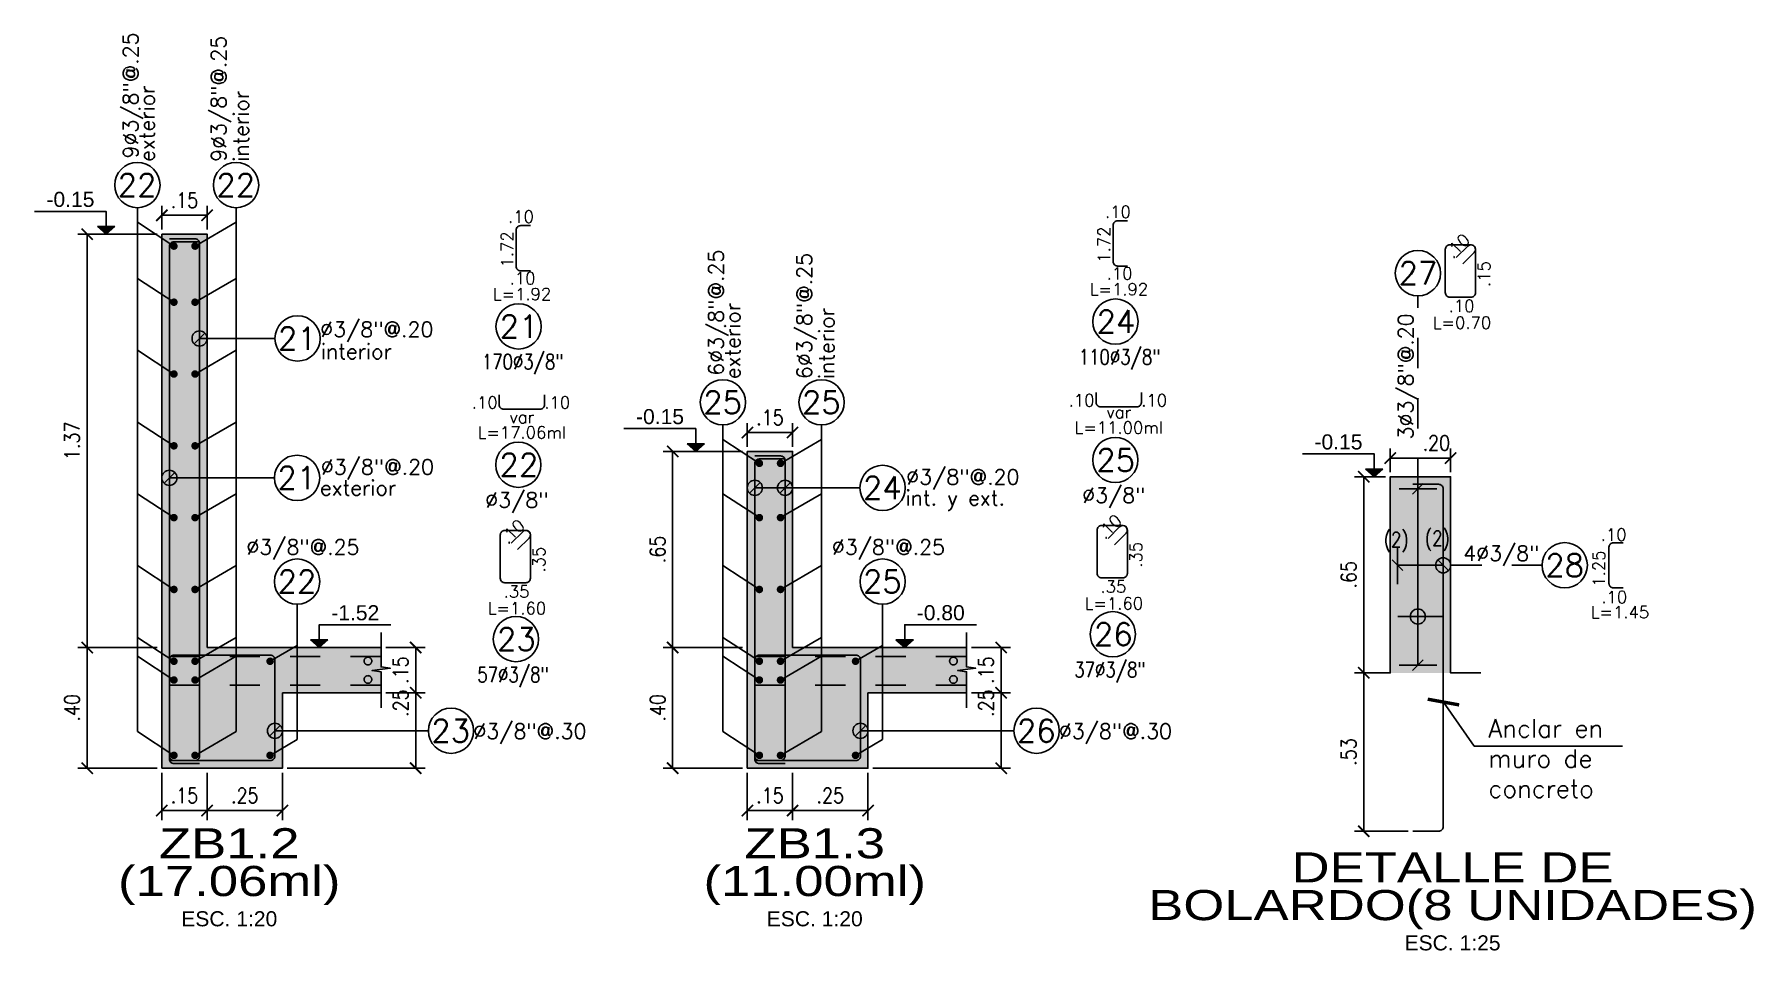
# Model space of a CAD drawing. Header units: millimetres. Extents: x 32 to 57.1, y -1.6 to 19.3.
# Drawn here: x 43.81 to 49.51, y 8.38 to 11.42 of the extents above; entities that cross this region are included whole.
import ezdxf
from ezdxf.enums import TextEntityAlignment as Align

# ---------------------------------------------------------------- set-up
doc = ezdxf.new("R2010")
doc.units = ezdxf.units.MM
doc.header["$LTSCALE"] = 0.05
doc.linetypes.add('DOT2', pattern=[3.175, 0, -3.175])
doc.linetypes.add('HIDDEN2', pattern=[4.7625, 3.175, -1.5875])
for name, color, linetype in [('ACHURADO', 1, 'Continuous'), ('ACOTADO', 2, 'Continuous'), ('CANT_INVIS', 2, 'HIDDEN2'), ('CONT_CORTE', 4, 'Continuous'), ('TEXTO_REFUERZO', 3, 'Continuous'), ('TITULOS', 1, 'Continuous'), ('TXT_IND', 2, 'Continuous')]:
    doc.layers.add(name, color=color, linetype=linetype)
doc.styles.add('ACOTAMIENTOS', font='romans.shx', dxfattribs={"width": 0.85})
doc.styles.add('ARIAL', font='arial.ttf')
doc.styles.get("Standard").update_dxf_attribs({"font": 'romans.shx'})
doc.dimstyles.new('ACOTA_25', dxfattribs={"dimscale": 0.025, "dimtxt": 2, "dimasz": 1.5, "dimexe": 1.25, "dimexo": 0.625, "dimgap": 1, "dimtad": 1, "dimzin": 4, "dimdsep": 46, "dimtxsty": 'ACOTAMIENTOS', "dimblk1": 'ARCHTICK', "dimblk2": 'ARCHTICK', "dimsah": 1, "dimcen": 1.5, "dimclrd": 1, "dimclre": 1, "dimclrt": 256, "dimadec": 0, "dimazin": 0, "dimtfac": 1, "dimtofl": 0, "dimtmove": 2, "dimatfit": 3, "dimldrblk": 'ARCHTICK', "dimfxl": 0, "dimtolj": 1, "dimtzin": 0, "dimarcsym": 0})

# ---------------------------------------------------------------- blocks, each defined once
blk = doc.blocks.new('_ARCHTICK')
at = {"color": 0, "linetype": 'ByBlock', "const_width": 0.15}
blk.add_lwpolyline([(-0.5, -0.5), (0.5, 0.5)], dxfattribs=at)
blk = doc.blocks.new('*D312')
at = {"layer": 'ACOTADO', "color": 1, "lineweight": -2}
for p, q in [((44.9725, 9.385), (45.1027, 9.385)), ((45.0714, 9.385), (45.0714, 9.235)), ((44.9725, 9.235), (45.1027, 9.235))]:
    blk.add_line(p, q, dxfattribs=at)
at = {"layer": 'DEFPOINTS', "color": 0}
for p in [(44.9569, 9.385), (44.9569, 9.235), (45.0714, 9.235)]:
    blk.add_point(p, dxfattribs=at)
at = {"layer": 'ACOTADO', "color": 1, "lineweight": -2, "xscale": 0.03750000000000001, "yscale": 0.03750000000000001, "zscale": 0.03750000000000001}
for p, rotation in [((45.0714, 9.385), 90), ((45.0714, 9.235), 270)]:
    blk.add_blockref('_ARCHTICK', p, dxfattribs=dict(at, rotation=rotation))
at = {"layer": 'ACOTADO', "insert": (45.0214, 9.31), "char_height": 0.05, "attachment_point": 5, "rotation": 90, "style": 'ACOTAMIENTOS'}
blk.add_mtext('\\A1;.15', dxfattribs=at)
blk = doc.blocks.new('*D313')
at = {"layer": 'ACOTADO', "color": 1, "lineweight": -2}
for p, q in [((44.9725, 9.235), (45.1027, 9.235)), ((45.0714, 9.235), (45.0714, 8.985)), ((44.6454, 8.985), (45.1027, 8.985))]:
    blk.add_line(p, q, dxfattribs=at)
at = {"layer": 'DEFPOINTS', "color": 0}
for p in [(44.9569, 9.235), (44.6298, 8.985), (45.0714, 8.985)]:
    blk.add_point(p, dxfattribs=at)
at = {"layer": 'ACOTADO', "color": 1, "lineweight": -2, "xscale": 0.03750000000000001, "yscale": 0.03750000000000001, "zscale": 0.03750000000000001}
for p, rotation in [((45.0714, 9.235), 90), ((45.0714, 8.985), 270)]:
    blk.add_blockref('_ARCHTICK', p, dxfattribs=dict(at, rotation=rotation))
at = {"layer": 'ACOTADO', "insert": (45.0214, 9.2006), "char_height": 0.05, "attachment_point": 5, "rotation": 90, "style": 'ACOTAMIENTOS'}
blk.add_mtext('\\A1;.25', dxfattribs=at)
blk = doc.blocks.new('*D314')
at = {"layer": 'ACOTADO', "color": 1, "lineweight": -2}
for p, q in [((44.2298, 8.9694), (44.2298, 8.8132)), ((44.3798, 8.9694), (44.3798, 8.8132)), ((44.3798, 8.8445), (44.2298, 8.8445))]:
    blk.add_line(p, q, dxfattribs=at)
at = {"layer": 'DEFPOINTS', "color": 0}
for p in [(44.2298, 8.985), (44.3798, 8.985), (44.2298, 8.8445)]:
    blk.add_point(p, dxfattribs=at)
at = {"layer": 'ACOTADO', "color": 1, "lineweight": -2, "xscale": 0.03750000000000001, "yscale": 0.03750000000000001, "zscale": 0.03750000000000001, "rotation": 180}
blk.add_blockref('_ARCHTICK', (44.2298, 8.8445), dxfattribs=at)
at = {"layer": 'ACOTADO', "color": 1, "lineweight": -2, "xscale": 0.03750000000000001, "yscale": 0.03750000000000001, "zscale": 0.03750000000000001}
blk.add_blockref('_ARCHTICK', (44.3798, 8.8445), dxfattribs=at)
at = {"layer": 'ACOTADO', "insert": (44.3048, 8.8945), "char_height": 0.05, "attachment_point": 5, "style": 'ACOTAMIENTOS'}
blk.add_mtext('\\A1;.15', dxfattribs=at)
blk = doc.blocks.new('Titulos')
at = {"layer": 'TITULOS', "color": 1, "style": 'ARIAL', "width": 1.25}
blk.add_attdef('TITULO_1', text='', height=0.2, dxfattribs=at).set_placement((0, 0.25), align=Align.MIDDLE_CENTER)
at = {"layer": 'TITULOS', "style": 'ARIAL', "width": 1.25}
blk.add_attdef('TITULO_2', text='', height=0.2, dxfattribs=at).set_placement((0, 0), align=Align.MIDDLE_CENTER)
at = {"layer": 'TITULOS', "color": 2, "width": 1.25}
for tag, p in [('ESCALA_1', (0, -0.25)), ('ESCALA_2', (0, -0.408))]:
    blk.add_attdef(tag, text='', height=0.1, dxfattribs=at).set_placement(p, align=Align.MIDDLE_CENTER)
blk = doc.blocks.new('*D315')
at = {"layer": 'ACOTADO', "color": 1, "lineweight": -2}
for p, q in [((44.2142, 10.755), (43.9511, 10.755)), ((43.9823, 10.755), (43.9823, 9.385)), ((44.2142, 9.385), (43.9511, 9.385))]:
    blk.add_line(p, q, dxfattribs=at)
at = {"layer": 'DEFPOINTS', "color": 0}
for p in [(44.2298, 10.755), (43.9823, 9.385), (44.2298, 9.385)]:
    blk.add_point(p, dxfattribs=at)
at = {"layer": 'ACOTADO', "color": 1, "lineweight": -2, "xscale": 0.03750000000000001, "yscale": 0.03750000000000001, "zscale": 0.03750000000000001}
for p, rotation in [((43.9823, 10.755), 90), ((43.9823, 9.385), 270)]:
    blk.add_blockref('_ARCHTICK', p, dxfattribs=dict(at, rotation=rotation))
at = {"layer": 'ACOTADO', "insert": (43.9323, 10.07), "char_height": 0.05, "attachment_point": 5, "rotation": 90, "style": 'ACOTAMIENTOS'}
blk.add_mtext('\\A1;1.37', dxfattribs=at)
blk = doc.blocks.new('*D316')
at = {"layer": 'ACOTADO', "color": 1, "lineweight": -2}
for p, q in [((44.2142, 9.385), (43.9511, 9.385)), ((43.9823, 9.385), (43.9823, 8.985)), ((44.2142, 8.985), (43.9511, 8.985))]:
    blk.add_line(p, q, dxfattribs=at)
at = {"layer": 'DEFPOINTS', "color": 0}
for p in [(44.2298, 9.385), (43.9823, 8.985), (44.2298, 8.985)]:
    blk.add_point(p, dxfattribs=at)
at = {"layer": 'ACOTADO', "color": 1, "lineweight": -2, "xscale": 0.03750000000000001, "yscale": 0.03750000000000001, "zscale": 0.03750000000000001}
for p, rotation in [((43.9823, 9.385), 90), ((43.9823, 8.985), 270)]:
    blk.add_blockref('_ARCHTICK', p, dxfattribs=dict(at, rotation=rotation))
at = {"layer": 'ACOTADO', "insert": (43.9323, 9.185), "char_height": 0.05, "attachment_point": 5, "rotation": 90, "style": 'ACOTAMIENTOS'}
blk.add_mtext('\\A1;.40', dxfattribs=at)
blk = doc.blocks.new('*D317')
at = {"layer": 'ACOTADO', "color": 1, "lineweight": -2}
for p, q in [((44.3798, 8.9694), (44.3798, 8.8132)), ((44.6298, 8.9694), (44.6298, 8.8132)), ((44.3798, 8.8445), (44.6298, 8.8445))]:
    blk.add_line(p, q, dxfattribs=at)
at = {"layer": 'DEFPOINTS', "color": 0}
for p in [(44.3798, 8.985), (44.6298, 8.985), (44.6298, 8.8445)]:
    blk.add_point(p, dxfattribs=at)
at = {"layer": 'ACOTADO', "color": 1, "lineweight": -2, "xscale": 0.03750000000000001, "yscale": 0.03750000000000001, "zscale": 0.03750000000000001, "rotation": 180}
blk.add_blockref('_ARCHTICK', (44.3798, 8.8445), dxfattribs=at)
at = {"layer": 'ACOTADO', "color": 1, "lineweight": -2, "xscale": 0.03750000000000001, "yscale": 0.03750000000000001, "zscale": 0.03750000000000001}
blk.add_blockref('_ARCHTICK', (44.6298, 8.8445), dxfattribs=at)
at = {"layer": 'ACOTADO', "insert": (44.5048, 8.8945), "char_height": 0.05, "attachment_point": 5, "style": 'ACOTAMIENTOS'}
blk.add_mtext('\\A1;.25', dxfattribs=at)
blk = doc.blocks.new('COTA25')
at = {"layer": 'TEXTO_REFUERZO', "color": 1}
blk.add_line((0, -0.0625), (0, 0.0625), dxfattribs=at)
at = {"layer": 'TEXTO_REFUERZO'}
blk.add_line((-0.0177, -0.0177), (0.0177, 0.0177), dxfattribs=at)
blk = doc.blocks.new('Nivel-elev')
at = {"layer": 'TXT_IND'}
blk.add_hatch(color=1, dxfattribs=at).paths.add_polyline_path([(-0.058, 0.051), (0.058, 0.051), (0, 0)])
for p, q in [((0, 0), (-0.058, 0.051)), ((-0.058, 0.051), (0.058, 0.051)), ((0.058, 0.051), (0, 0))]:
    blk.add_line(p, q, dxfattribs=at)
blk.add_lwpolyline([(-0.476, 0.151), (0, 0.151), (0, 0.051)], dxfattribs=at)
blk.add_attdef('+2.85', (-0.476, 0.171), '', height=0.0975, dxfattribs=at)
blk = doc.blocks.new('*D318')
at = {"layer": 'ACOTADO', "color": 1, "lineweight": -2}
for p, q in [((44.2298, 10.7706), (44.2298, 10.8487)), ((44.3798, 10.7706), (44.3798, 10.8487)), ((44.2298, 10.8174), (44.3798, 10.8174))]:
    blk.add_line(p, q, dxfattribs=at)
at = {"layer": 'DEFPOINTS', "color": 0}
for p in [(44.3798, 10.8174), (44.2298, 10.755), (44.3798, 10.755)]:
    blk.add_point(p, dxfattribs=at)
at = {"layer": 'ACOTADO', "color": 1, "lineweight": -2, "xscale": 0.03750000000000001, "yscale": 0.03750000000000001, "zscale": 0.03750000000000001, "rotation": 180}
blk.add_blockref('_ARCHTICK', (44.2298, 10.8174), dxfattribs=at)
at = {"layer": 'ACOTADO', "color": 1, "lineweight": -2, "xscale": 0.03750000000000001, "yscale": 0.03750000000000001, "zscale": 0.03750000000000001}
blk.add_blockref('_ARCHTICK', (44.3798, 10.8174), dxfattribs=at)
at = {"layer": 'ACOTADO', "insert": (44.3048, 10.8674), "char_height": 0.05, "attachment_point": 5, "style": 'ACOTAMIENTOS'}
blk.add_mtext('\\A1;.15', dxfattribs=at)
blk = doc.blocks.new('*D319')
at = {"layer": 'ACOTADO', "color": 1, "lineweight": -2}
for p, q in [((46.9135, 9.385), (47.0437, 9.385)), ((47.0124, 9.385), (47.0124, 9.235)), ((46.9135, 9.235), (47.0437, 9.235))]:
    blk.add_line(p, q, dxfattribs=at)
at = {"layer": 'DEFPOINTS', "color": 0}
for p in [(46.8979, 9.385), (46.8979, 9.235), (47.0124, 9.235)]:
    blk.add_point(p, dxfattribs=at)
at = {"layer": 'ACOTADO', "color": 1, "lineweight": -2, "xscale": 0.03750000000000001, "yscale": 0.03750000000000001, "zscale": 0.03750000000000001}
for p, rotation in [((47.0124, 9.385), 90), ((47.0124, 9.235), 270)]:
    blk.add_blockref('_ARCHTICK', p, dxfattribs=dict(at, rotation=rotation))
at = {"layer": 'ACOTADO', "insert": (46.9624, 9.31), "char_height": 0.05, "attachment_point": 5, "rotation": 90, "style": 'ACOTAMIENTOS'}
blk.add_mtext('\\A1;.15', dxfattribs=at)
blk = doc.blocks.new('*D320')
at = {"layer": 'ACOTADO', "color": 1, "lineweight": -2}
for p, q in [((46.9135, 9.235), (47.0437, 9.235)), ((47.0124, 9.235), (47.0124, 8.985)), ((46.5865, 8.985), (47.0437, 8.985))]:
    blk.add_line(p, q, dxfattribs=at)
at = {"layer": 'DEFPOINTS', "color": 0}
for p in [(46.8979, 9.235), (46.5708, 8.985), (47.0124, 8.985)]:
    blk.add_point(p, dxfattribs=at)
at = {"layer": 'ACOTADO', "color": 1, "lineweight": -2, "xscale": 0.03750000000000001, "yscale": 0.03750000000000001, "zscale": 0.03750000000000001}
for p, rotation in [((47.0124, 9.235), 90), ((47.0124, 8.985), 270)]:
    blk.add_blockref('_ARCHTICK', p, dxfattribs=dict(at, rotation=rotation))
at = {"layer": 'ACOTADO', "insert": (46.9624, 9.2006), "char_height": 0.05, "attachment_point": 5, "rotation": 90, "style": 'ACOTAMIENTOS'}
blk.add_mtext('\\A1;.25', dxfattribs=at)
blk = doc.blocks.new('*D321')
at = {"layer": 'ACOTADO', "color": 1, "lineweight": -2}
for p, q in [((46.1708, 8.9694), (46.1708, 8.8132)), ((46.3208, 8.9694), (46.3208, 8.8132)), ((46.3208, 8.8445), (46.1708, 8.8445))]:
    blk.add_line(p, q, dxfattribs=at)
at = {"layer": 'DEFPOINTS', "color": 0}
for p in [(46.1708, 8.985), (46.3208, 8.985), (46.1708, 8.8445)]:
    blk.add_point(p, dxfattribs=at)
at = {"layer": 'ACOTADO', "color": 1, "lineweight": -2, "xscale": 0.03750000000000001, "yscale": 0.03750000000000001, "zscale": 0.03750000000000001, "rotation": 180}
blk.add_blockref('_ARCHTICK', (46.1708, 8.8445), dxfattribs=at)
at = {"layer": 'ACOTADO', "color": 1, "lineweight": -2, "xscale": 0.03750000000000001, "yscale": 0.03750000000000001, "zscale": 0.03750000000000001}
blk.add_blockref('_ARCHTICK', (46.3208, 8.8445), dxfattribs=at)
at = {"layer": 'ACOTADO', "insert": (46.2458, 8.8945), "char_height": 0.05, "attachment_point": 5, "style": 'ACOTAMIENTOS'}
blk.add_mtext('\\A1;.15', dxfattribs=at)
blk = doc.blocks.new('*D322')
at = {"layer": 'ACOTADO', "color": 1, "lineweight": -2}
for p, q in [((46.1552, 10.035), (45.8921, 10.035)), ((45.9233, 10.035), (45.9233, 9.385)), ((46.1552, 9.385), (45.8921, 9.385))]:
    blk.add_line(p, q, dxfattribs=at)
at = {"layer": 'DEFPOINTS', "color": 0}
for p in [(46.1708, 10.035), (45.9233, 9.385), (46.1708, 9.385)]:
    blk.add_point(p, dxfattribs=at)
at = {"layer": 'ACOTADO', "color": 1, "lineweight": -2, "xscale": 0.03750000000000001, "yscale": 0.03750000000000001, "zscale": 0.03750000000000001}
for p, rotation in [((45.9233, 10.035), 90), ((45.9233, 9.385), 270)]:
    blk.add_blockref('_ARCHTICK', p, dxfattribs=dict(at, rotation=rotation))
at = {"layer": 'ACOTADO', "insert": (45.8733, 9.71), "char_height": 0.05, "attachment_point": 5, "rotation": 90, "style": 'ACOTAMIENTOS'}
blk.add_mtext('\\A1;.65', dxfattribs=at)
blk = doc.blocks.new('*D323')
at = {"layer": 'ACOTADO', "color": 1, "lineweight": -2}
for p, q in [((46.1552, 9.385), (45.8921, 9.385)), ((45.9233, 9.385), (45.9233, 8.985)), ((46.1552, 8.985), (45.8921, 8.985))]:
    blk.add_line(p, q, dxfattribs=at)
at = {"layer": 'DEFPOINTS', "color": 0}
for p in [(46.1708, 9.385), (45.9233, 8.985), (46.1708, 8.985)]:
    blk.add_point(p, dxfattribs=at)
at = {"layer": 'ACOTADO', "color": 1, "lineweight": -2, "xscale": 0.03750000000000001, "yscale": 0.03750000000000001, "zscale": 0.03750000000000001}
for p, rotation in [((45.9233, 9.385), 90), ((45.9233, 8.985), 270)]:
    blk.add_blockref('_ARCHTICK', p, dxfattribs=dict(at, rotation=rotation))
at = {"layer": 'ACOTADO', "insert": (45.8733, 9.185), "char_height": 0.05, "attachment_point": 5, "rotation": 90, "style": 'ACOTAMIENTOS'}
blk.add_mtext('\\A1;.40', dxfattribs=at)
blk = doc.blocks.new('*D324')
at = {"layer": 'ACOTADO', "color": 1, "lineweight": -2}
for p, q in [((46.3208, 8.9694), (46.3208, 8.8132)), ((46.5708, 8.9694), (46.5708, 8.8132)), ((46.3208, 8.8445), (46.5708, 8.8445))]:
    blk.add_line(p, q, dxfattribs=at)
at = {"layer": 'DEFPOINTS', "color": 0}
for p in [(46.3208, 8.985), (46.5708, 8.985), (46.5708, 8.8445)]:
    blk.add_point(p, dxfattribs=at)
at = {"layer": 'ACOTADO', "color": 1, "lineweight": -2, "xscale": 0.03750000000000001, "yscale": 0.03750000000000001, "zscale": 0.03750000000000001, "rotation": 180}
blk.add_blockref('_ARCHTICK', (46.3208, 8.8445), dxfattribs=at)
at = {"layer": 'ACOTADO', "color": 1, "lineweight": -2, "xscale": 0.03750000000000001, "yscale": 0.03750000000000001, "zscale": 0.03750000000000001}
blk.add_blockref('_ARCHTICK', (46.5708, 8.8445), dxfattribs=at)
at = {"layer": 'ACOTADO', "insert": (46.4458, 8.8945), "char_height": 0.05, "attachment_point": 5, "style": 'ACOTAMIENTOS'}
blk.add_mtext('\\A1;.25', dxfattribs=at)
blk = doc.blocks.new('*D325')
at = {"layer": 'ACOTADO', "color": 1, "lineweight": -2}
for p, q in [((46.1708, 10.0506), (46.1708, 10.1287)), ((46.1708, 10.0974), (46.3208, 10.0974)), ((46.3208, 10.0506), (46.3208, 10.1287))]:
    blk.add_line(p, q, dxfattribs=at)
at = {"layer": 'DEFPOINTS', "color": 0}
for p in [(46.3208, 10.0974), (46.1708, 10.035), (46.3208, 10.035)]:
    blk.add_point(p, dxfattribs=at)
at = {"layer": 'ACOTADO', "color": 1, "lineweight": -2, "xscale": 0.03750000000000001, "yscale": 0.03750000000000001, "zscale": 0.03750000000000001, "rotation": 180}
blk.add_blockref('_ARCHTICK', (46.1708, 10.0974), dxfattribs=at)
at = {"layer": 'ACOTADO', "color": 1, "lineweight": -2, "xscale": 0.03750000000000001, "yscale": 0.03750000000000001, "zscale": 0.03750000000000001}
blk.add_blockref('_ARCHTICK', (46.3208, 10.0974), dxfattribs=at)
at = {"layer": 'ACOTADO', "insert": (46.2458, 10.1474), "char_height": 0.05, "attachment_point": 5, "style": 'ACOTAMIENTOS'}
blk.add_mtext('\\A1;.15', dxfattribs=at)
blk = doc.blocks.new('*D341')
at = {"layer": 'DEFPOINTS', "color": 0}
for p in [(48.5025, 10.0129), (48.3025, 9.951), (48.5025, 9.951)]:
    blk.add_point(p, dxfattribs=at)
at = {"layer": 'TXT_IND', "color": 1, "lineweight": -2}
for p, q in [((48.3025, 9.9666), (48.3025, 10.0442)), ((48.5025, 9.9666), (48.5025, 10.0442)), ((48.3025, 10.0129), (48.5025, 10.0129))]:
    blk.add_line(p, q, dxfattribs=at)
at = {"layer": 'TXT_IND', "color": 1, "lineweight": -2, "xscale": 0.03750000000000001, "yscale": 0.03750000000000001, "zscale": 0.03750000000000001, "rotation": 180}
blk.add_blockref('_ARCHTICK', (48.3025, 10.0129), dxfattribs=at)
at = {"layer": 'TXT_IND', "color": 1, "lineweight": -2, "xscale": 0.03750000000000001, "yscale": 0.03750000000000001, "zscale": 0.03750000000000001}
blk.add_blockref('_ARCHTICK', (48.5025, 10.0129), dxfattribs=at)
at = {"layer": 'TXT_IND', "insert": (48.4551, 10.0629), "char_height": 0.05, "attachment_point": 5, "style": 'ACOTAMIENTOS'}
blk.add_mtext('\\A1;.20', dxfattribs=at)
blk = doc.blocks.new('*D342')
at = {"layer": 'DEFPOINTS', "color": 0}
for p in [(48.2145, 9.951), (48.3025, 9.951), (48.3025, 9.301)]:
    blk.add_point(p, dxfattribs=at)
at = {"layer": 'TXT_IND', "color": 1, "lineweight": -2}
for p, q in [((48.2868, 9.951), (48.1833, 9.951)), ((48.2145, 9.301), (48.2145, 9.951)), ((48.2868, 9.301), (48.1833, 9.301))]:
    blk.add_line(p, q, dxfattribs=at)
at = {"layer": 'TXT_IND', "color": 1, "lineweight": -2, "xscale": 0.03750000000000001, "yscale": 0.03750000000000001, "zscale": 0.03750000000000001}
for p, rotation in [((48.2145, 9.951), 90), ((48.2145, 9.301), 270)]:
    blk.add_blockref('_ARCHTICK', p, dxfattribs=dict(at, rotation=rotation))
at = {"layer": 'TXT_IND', "insert": (48.1645, 9.626), "char_height": 0.05, "attachment_point": 5, "rotation": 90, "style": 'ACOTAMIENTOS'}
blk.add_mtext('\\A1;.65', dxfattribs=at)
blk = doc.blocks.new('*D343')
at = {"layer": 'DEFPOINTS', "color": 0}
for p in [(48.3025, 9.301), (48.2145, 8.776), (48.3775, 8.776)]:
    blk.add_point(p, dxfattribs=at)
at = {"layer": 'TXT_IND', "color": 1, "lineweight": -2}
for p, q in [((48.2868, 9.301), (48.1833, 9.301)), ((48.2145, 9.301), (48.2145, 8.776)), ((48.3618, 8.776), (48.1833, 8.776))]:
    blk.add_line(p, q, dxfattribs=at)
at = {"layer": 'TXT_IND', "color": 1, "lineweight": -2, "xscale": 0.03750000000000001, "yscale": 0.03750000000000001, "zscale": 0.03750000000000001}
for p, rotation in [((48.2145, 9.301), 90), ((48.2145, 8.776), 270)]:
    blk.add_blockref('_ARCHTICK', p, dxfattribs=dict(at, rotation=rotation))
at = {"layer": 'TXT_IND', "insert": (48.1645, 9.0385), "char_height": 0.05, "attachment_point": 5, "rotation": 90, "style": 'ACOTAMIENTOS'}
blk.add_mtext('\\A1;.53', dxfattribs=at)

msp = doc.modelspace()

# ---------------------------------------------------------------- hatches: boundary and pattern name
at = {"layer": 'ACHURADO'}
for points in [[(44.7223, 9.4103), (44.7807, 9.4103), (44.7515, 9.385), (44.9569, 9.385), (44.9569, 9.3205), (44.9869, 9.3165), (44.9269, 9.3085), (44.9569, 9.3045), (44.9569, 9.235), (44.6298, 9.235), (44.6298, 8.985), (44.2298, 8.985), (44.2298, 10.755), (44.3798, 10.755), (44.3798, 9.385), (44.7515, 9.385)], [(46.6633, 9.4103), (46.7217, 9.4103), (46.6925, 9.385), (46.8979, 9.385), (46.8979, 9.3205), (46.9279, 9.3165), (46.8679, 9.3085), (46.8979, 9.3045), (46.8979, 9.235), (46.5708, 9.235), (46.5708, 8.985), (46.1708, 8.985), (46.1708, 10.035), (46.3208, 10.035), (46.3208, 9.385), (46.6925, 9.385)], [(48.5025, 9.951), (48.3025, 9.951), (48.3025, 9.301), (48.5025, 9.301)]]:
    msp.add_hatch(color=254, dxfattribs=at).paths.add_polyline_path(points)

# ---------------------------------------------------------------- linework, layer by layer
at = {"layer": 'ACOTADO', "color": 1}
for p in [(44.2698, 10.5292), (44.2698, 10.2913), (44.2698, 10.0533), (44.2698, 9.8153), (46.2108, 9.8153), (44.2698, 9.5774), (46.2108, 9.5774)]:
    msp.add_point(p, dxfattribs=at)
at = {"layer": 'CANT_INVIS', "ltscale": 0.3}
for p, q in [((44.2548, 9.355), (44.9569, 9.355)), ((46.1958, 9.355), (46.8979, 9.355)), ((44.2548, 9.26), (44.9569, 9.26)), ((46.1958, 9.26), (46.8979, 9.26))]:
    msp.add_line(p, q, dxfattribs=at)
for centre in [(44.9131, 9.34), (46.8541, 9.34), (44.9131, 9.279), (46.8541, 9.279)]:
    msp.add_circle(centre, 0.0127, dxfattribs=at)
at = {"layer": 'CONT_CORTE'}
for p, q in [((44.2298, 10.755), (44.2298, 8.985)), ((44.3798, 10.755), (44.3798, 9.385)), ((46.1708, 10.035), (46.1708, 8.985)), ((46.3208, 10.035), (46.3208, 9.385)), ((44.3798, 9.385), (44.9569, 9.385)), ((46.3208, 9.385), (46.8979, 9.385)), ((44.6298, 9.235), (44.9569, 9.235)), ((46.5708, 9.235), (46.8979, 9.235))]:
    msp.add_line(p, q, dxfattribs=at)
for points in [[(44.3798, 10.755), (44.3798, 10.755), (44.2298, 10.755)], [(46.3208, 10.035), (46.3208, 10.035), (46.1708, 10.035)], [(48.2025, 9.301), (48.3025, 9.301), (48.3025, 9.951), (48.5025, 9.951), (48.5025, 9.301), (48.6025, 9.301)], [(44.2298, 8.985), (44.6298, 8.985), (44.6298, 9.235)], [(46.1708, 8.985), (46.5708, 8.985), (46.5708, 9.235)]]:
    msp.add_lwpolyline(points, dxfattribs=at)
at = {"layer": 'CONT_CORTE', "color": 1}
for points in [[(44.9569, 9.435), (44.9569, 9.3205), (44.9869, 9.3165), (44.9269, 9.3085), (44.9569, 9.3045), (44.9569, 9.185)], [(46.8979, 9.435), (46.8979, 9.3205), (46.9279, 9.3165), (46.8679, 9.3085), (46.8979, 9.3045), (46.8979, 9.185)]]:
    msp.add_lwpolyline(points, dxfattribs=at)
at = {"layer": 'TEXTO_REFUERZO', "color": 1}
for p, q in [((44.1488, 9.1064), (44.1488, 10.8426)), ((44.4759, 9.1064), (44.4759, 10.8426)), ((44.2698, 10.7154), (44.1488, 10.7943)), ((44.3398, 10.7154), (44.4759, 10.7943)), ((44.2698, 10.5294), (44.1488, 10.6083)), ((44.3398, 10.5294), (44.4759, 10.6083)), ((44.2698, 10.2914), (44.1488, 10.3703)), ((44.3398, 10.2914), (44.4759, 10.3703)), ((44.2698, 10.0534), (44.1488, 10.1323)), ((44.3398, 10.0534), (44.4759, 10.1323)), ((46.0898, 9.1064), (46.0898, 10.1226)), ((46.4169, 9.1064), (46.4169, 10.1226)), ((46.2108, 9.9954), (46.0898, 10.0743)), ((46.2808, 9.9954), (46.4169, 10.0743)), ((44.2698, 9.8154), (44.1488, 9.8943)), ((44.3398, 9.8154), (44.4759, 9.8943)), ((46.2108, 9.8154), (46.0898, 9.8943)), ((46.2808, 9.8154), (46.4169, 9.8943)), ((48.394, 9.911), (48.394, 9.326)), ((44.2698, 9.5774), (44.1488, 9.6563)), ((44.3398, 9.5774), (44.4759, 9.6563)), ((46.2108, 9.5774), (46.0898, 9.6563)), ((46.2808, 9.5774), (46.4169, 9.6563)), ((48.3263, 9.6575), (48.4775, 9.6575)), ((44.6784, 9.0796), (44.6784, 9.5286)), ((46.6195, 9.0796), (46.6195, 9.5286)), ((44.2698, 9.3394), (44.1488, 9.4183)), ((44.3398, 9.3394), (44.4759, 9.4183)), ((46.2108, 9.3394), (46.0898, 9.4183)), ((46.2808, 9.3394), (46.4169, 9.4183)), ((44.2698, 9.2772), (44.1488, 9.356)), ((44.3398, 9.2772), (44.4759, 9.356)), ((44.5887, 9.3394), (44.6784, 9.3914)), ((46.2108, 9.2772), (46.0898, 9.356)), ((46.2808, 9.2772), (46.4169, 9.356)), ((46.5297, 9.3394), (46.6195, 9.3914)), ((44.2698, 9.0275), (44.1488, 9.1064)), ((44.3398, 9.0275), (44.4759, 9.1064)), ((44.5887, 9.0275), (44.6784, 9.0796)), ((46.2108, 9.0275), (46.0898, 9.1064)), ((46.2808, 9.0275), (46.4169, 9.1064)), ((46.5297, 9.0275), (46.6195, 9.0796))]:
    msp.add_line(p, q, dxfattribs=at)
at = {"layer": 'TEXTO_REFUERZO', "color": 3, "linetype": 'DOT2', "ltscale": 0.2}
for p, q in [((48.394, 9.911), (48.394, 10.5507)), ((48.8058, 9.6575), (48.4775, 9.6575))]:
    msp.add_line(p, q, dxfattribs=at)
at = {"layer": 'TEXTO_REFUERZO', "color": 5}
msp.add_line((48.3275, 9.4875), (48.4775, 9.4875), dxfattribs=at)
for points in [[(45.4521, 10.6334), (45.4194, 10.6334, -0.414214), (45.4044, 10.6484), (45.4044, 10.7684, -0.414214), (45.4194, 10.7834), (45.4521, 10.7834)], [(47.4311, 10.6494), (47.3984, 10.6494, -0.414214), (47.3834, 10.6644), (47.3834, 10.7844, -0.414214), (47.3984, 10.7994), (47.4311, 10.7994)], [(44.2548, 10.74), (44.3398, 10.74, -0.414214), (44.3548, 10.725), (44.3548, 9.025, -0.414214), (44.3398, 9.01), (44.2548, 9.01)], [(48.5424, 10.6561), (48.5805, 10.6941, 0.668179), (48.5699, 10.7197), (48.4999, 10.7197, 0.414214), (48.4849, 10.7047), (48.4849, 10.5611, 0.414214), (48.4999, 10.5461), (48.5699, 10.5461, 0.414214), (48.5849, 10.5611), (48.5849, 10.7047, 0.668179), (48.5593, 10.7153), (48.5212, 10.6773)], [(45.4983, 10.2225), (45.4983, 10.1899, -0.414214), (45.4833, 10.1749), (45.3633, 10.1749, -0.414214), (45.3483, 10.1899), (45.3483, 10.2225)], [(47.4773, 10.2298), (47.4773, 10.1972, -0.414214), (47.4623, 10.1822), (47.3423, 10.1822, -0.414214), (47.3273, 10.1972), (47.3273, 10.2298)], [(46.1958, 10.02), (46.2808, 10.02, -0.414214), (46.2958, 10.005), (46.2958, 9.025, -0.414214), (46.2808, 9.01), (46.1958, 9.01)], [(48.3775, 9.926), (48.4625, 9.926, -0.414214), (48.4775, 9.911), (48.4775, 8.791, -0.414214), (48.4625, 8.776), (48.3775, 8.776)], [(45.4093, 9.7095), (45.4473, 9.7476, 0.668179), (45.4367, 9.7732), (45.3667, 9.7732, 0.414214), (45.3517, 9.7582), (45.3517, 9.6146, 0.414214), (45.3667, 9.5996), (45.4367, 9.5996, 0.414214), (45.4517, 9.6146), (45.4517, 9.7582, 0.668179), (45.4261, 9.7688), (45.3881, 9.7308)], [(47.3883, 9.7256), (47.4263, 9.7636, 0.668179), (47.4157, 9.7892), (47.3457, 9.7892, 0.414214), (47.3307, 9.7742), (47.3307, 9.6306, 0.414214), (47.3457, 9.6156), (47.4157, 9.6156, 0.414214), (47.4307, 9.6306), (47.4307, 9.7742, 0.668179), (47.4051, 9.7849), (47.3671, 9.7468)], [(49.075, 9.5824), (49.0423, 9.5824, -0.414214), (49.0273, 9.5974), (49.0273, 9.7174, -0.414214), (49.0423, 9.7324), (49.075, 9.7324)]]:
    msp.add_lwpolyline(points, format="xyb", dxfattribs=at)
at = {"layer": 'TEXTO_REFUERZO', "color": 6, "ltscale": 0.3}
for points in [[(44.3548, 10.73), (44.2698, 10.73, 0.414214), (44.2548, 10.715), (44.2548, 9.015, 0.414214), (44.2698, 9), (44.3548, 9)], [(46.2958, 10.01), (46.2108, 10.01, 0.414214), (46.1958, 9.995), (46.1958, 9.015, 0.414214), (46.2108, 9), (46.2958, 9)]]:
    msp.add_lwpolyline(points, format="xyb", dxfattribs=at)
at = {"layer": 'TEXTO_REFUERZO', "color": 1, "const_width": 0.0125}
for points in [[(44.2761, 10.7154, -1), (44.2636, 10.7154, -1)], [(44.3461, 10.7154, -1), (44.3336, 10.7154, -1)], [(44.2761, 10.5294, -1), (44.2636, 10.5294, -1)], [(44.3461, 10.5294, -1), (44.3336, 10.5294, -1)], [(44.2761, 10.2914, -1), (44.2636, 10.2914, -1)], [(44.3461, 10.2914, -1), (44.3336, 10.2914, -1)], [(44.2761, 10.0534, -1), (44.2636, 10.0534, -1)], [(44.3461, 10.0534, -1), (44.3336, 10.0534, -1)], [(46.2171, 9.9954, -1), (46.2046, 9.9954, -1)], [(46.2871, 9.9954, -1), (46.2746, 9.9954, -1)], [(44.2761, 9.8154, -1), (44.2636, 9.8154, -1)], [(44.3461, 9.8154, -1), (44.3336, 9.8154, -1)], [(46.2171, 9.8154, -1), (46.2046, 9.8154, -1)], [(46.2871, 9.8154, -1), (46.2746, 9.8154, -1)], [(44.2761, 9.5774, -1), (44.2636, 9.5774, -1)], [(44.3461, 9.5774, -1), (44.3336, 9.5774, -1)], [(46.2171, 9.5774, -1), (46.2046, 9.5774, -1)], [(46.2871, 9.5774, -1), (46.2746, 9.5774, -1)], [(44.2761, 9.3394, -1), (44.2636, 9.3394, -1)], [(44.3461, 9.3394, -1), (44.3336, 9.3394, -1)], [(44.5949, 9.3394, -1), (44.5824, 9.3394, -1)], [(46.2171, 9.3394, -1), (46.2046, 9.3394, -1)], [(46.2871, 9.3394, -1), (46.2746, 9.3394, -1)], [(46.5359, 9.3394, -1), (46.5234, 9.3394, -1)], [(44.2761, 9.2772, -1), (44.2636, 9.2772, -1)], [(44.3461, 9.2772, -1), (44.3336, 9.2772, -1)], [(46.2171, 9.2772, -1), (46.2046, 9.2772, -1)], [(46.2871, 9.2772, -1), (46.2746, 9.2772, -1)], [(44.2761, 9.0275, -1), (44.2636, 9.0275, -1)], [(44.3461, 9.0275, -1), (44.3336, 9.0275, -1)], [(44.5949, 9.0275, -1), (44.5824, 9.0275, -1)], [(46.2171, 9.0275, -1), (46.2046, 9.0275, -1)], [(46.2871, 9.0275, -1), (46.2746, 9.0275, -1)], [(46.5359, 9.0275, -1), (46.5234, 9.0275, -1)]]:
    msp.add_lwpolyline(points, format="xyb", close=True, dxfattribs=at)
at = {"layer": 'TEXTO_REFUERZO', "color": 5}
for points in [[(44.2698, 9.01), (44.5898, 9.01, 0.414214), (44.6048, 9.025), (44.6048, 9.345, 0.414214), (44.5898, 9.36), (44.2698, 9.36, 0.414214), (44.2548, 9.345), (44.2548, 9.025, 0.414214)], [(46.2108, 9.01), (46.5308, 9.01, 0.414214), (46.5458, 9.025), (46.5458, 9.345, 0.414214), (46.5308, 9.36), (46.2108, 9.36, 0.414214), (46.1958, 9.345), (46.1958, 9.025, 0.414214)]]:
    msp.add_lwpolyline(points, format="xyb", close=True, dxfattribs=at)
at = {"layer": 'TEXTO_REFUERZO', "color": 6}
for centre in [(44.1488, 10.9176), (46.0898, 10.1976), (44.6783, 9.9473)]:
    msp.add_circle(centre, 0.075, dxfattribs=at)
at = {"layer": 'TEXTO_REFUERZO', "color": 3}
for centre in [(44.4759, 10.9176), (48.394, 10.6257), (45.4125, 10.449), (47.3914, 10.4651), (44.6797, 10.4092), (46.4169, 10.1976), (45.4118, 9.9905), (47.3908, 10.0065), (46.6193, 9.9141), (48.8808, 9.6575), (44.6784, 9.6036), (46.6195, 9.6036), (45.4036, 9.4127), (47.3826, 9.4288), (45.1885, 9.1089), (47.1296, 9.1089)]:
    msp.add_circle(centre, 0.075, dxfattribs=at)
at = {"layer": 'TEXTO_REFUERZO', "color": 1}
for centre in [(44.3548, 10.4092), (44.2548, 9.9473), (46.1958, 9.9141), (46.2958, 9.9141), (48.4775, 9.6575), (48.394, 9.4875), (44.6048, 9.1089), (46.5458, 9.1089)]:
    msp.add_circle(centre, 0.025, dxfattribs=at)
for points in [[(44.3548, 10.4092), (44.3777, 10.4092), (44.4006, 10.4092), (44.6047, 10.4092)], [(44.2548, 9.9473), (44.2777, 9.9473), (44.3006, 9.9473), (44.6033, 9.9473)], [(46.1958, 9.9141), (46.2187, 9.9141), (46.2416, 9.9141), (46.5443, 9.9141)], [(44.6048, 9.1089), (44.6277, 9.1089), (44.6506, 9.1089), (45.1135, 9.1089)], [(46.5458, 9.1089), (46.5687, 9.1089), (46.5916, 9.1089), (47.0546, 9.1089)]]:
    msp.add_open_spline(points, degree=3, dxfattribs=at)

# ---------------------------------------------------------------- block references
at = {"layer": 'TEXTO_REFUERZO', "color": 1, "linetype": 'Continuous'}
for p in [(44.3548, 10.4092), (44.2548, 9.9473), (46.1958, 9.9141), (46.2958, 9.9141), (44.6048, 9.1089), (46.5458, 9.1089)]:
    msp.add_blockref('COTA25', p, dxfattribs=at)
at = {"layer": 'TEXTO_REFUERZO', "color": 5, "xscale": -1, "rotation": 270}
for p in [(48.394, 9.911), (48.394, 9.326)]:
    msp.add_blockref('COTA25', p, dxfattribs=at)
at = {"layer": 'TEXTO_REFUERZO', "color": 2, "xscale": -1, "rotation": 180}
for p in [(48.3263, 9.6575), (48.4775, 9.6575)]:
    msp.add_blockref('COTA25', p, dxfattribs=at)
at = {"layer": 'TITULOS'}
ref = msp.add_blockref('Titulos', (44.4533, 8.6111), dxfattribs=dict(at, xscale=0.5, yscale=0.5, zscale=0.5))
ref.add_attrib('TITULO_1', 'ZB1.2', dxfattribs={"color": 1, "height": 0.1, "style": 'ARIAL', "width": 1.25}).set_placement((44.4533, 8.7361), align=Align.MIDDLE_CENTER)
ref.add_attrib('TITULO_2', '(17.06ml)', dxfattribs={"height": 0.1, "style": 'ARIAL', "width": 1.25}).set_placement((44.4533, 8.6111), align=Align.MIDDLE_CENTER)
ref.add_attrib('ESCALA_1', 'ESC. 1:20', dxfattribs={"color": 2, "height": 0.05, "style": 'ARIAL'}).set_placement((44.4533, 8.4859), align=Align.MIDDLE_CENTER)
ref = msp.add_blockref('Titulos', (46.3943, 8.6111), dxfattribs=dict(at, xscale=0.5, yscale=0.5, zscale=0.5))
ref.add_attrib('TITULO_1', 'ZB1.3', dxfattribs={"color": 1, "height": 0.1, "style": 'ARIAL', "width": 1.25}).set_placement((46.3943, 8.7361), align=Align.MIDDLE_CENTER)
ref.add_attrib('TITULO_2', '(11.00ml)', dxfattribs={"height": 0.1, "style": 'ARIAL', "width": 1.25}).set_placement((46.3943, 8.6111), align=Align.MIDDLE_CENTER)
ref.add_attrib('ESCALA_1', 'ESC. 1:20', dxfattribs={"color": 2, "height": 0.05, "style": 'ARIAL'}).set_placement((46.3943, 8.4859), align=Align.MIDDLE_CENTER)
ref = msp.add_blockref('Titulos', (48.5088, 8.5313), dxfattribs=dict(at, xscale=0.5, yscale=0.5, zscale=0.5))
ref.add_attrib('TITULO_1', 'DETALLE DE', dxfattribs={"color": 1, "height": 0.1, "style": 'ARIAL', "width": 1.25}).set_placement((48.5088, 8.6563), align=Align.MIDDLE_CENTER)
ref.add_attrib('TITULO_2', 'BOLARDO(8 UNIDADES)', dxfattribs={"height": 0.1, "style": 'ARIAL', "width": 1.25}).set_placement((48.5088, 8.5313), align=Align.MIDDLE_CENTER)
ref.add_attrib('ESCALA_1', 'ESC. 1:25', dxfattribs={"color": 2, "height": 0.05, "style": 'ARIAL'}).set_placement((48.5088, 8.4061), align=Align.MIDDLE_CENTER)
at = {"layer": 'TXT_IND'}
ref = msp.add_blockref('Nivel-elev', (44.0452, 10.755), dxfattribs=dict(at, xscale=0.5, yscale=0.5, zscale=0.5))
ref.add_attrib('+2.85', '-0.15', dxfattribs={"height": 0.05, "style": 'ARIAL'}).set_placement((43.9268, 10.8303), align=Align.BOTTOM_CENTER)
ref = msp.add_blockref('Nivel-elev', (45.9999, 10.035), dxfattribs=dict(at, xscale=0.5, yscale=0.5, zscale=0.5))
ref.add_attrib('+2.85', '-0.15', dxfattribs={"height": 0.05, "style": 'ARIAL'}).set_placement((45.8814, 10.1103), align=Align.BOTTOM_CENTER)
ref = msp.add_blockref('Nivel-elev', (48.2492, 9.951), dxfattribs=dict(at, xscale=0.5, yscale=0.5, zscale=0.5))
ref.add_attrib('+2.85', '-0.15', dxfattribs={"height": 0.05, "style": 'ARIAL'}).set_placement((48.1307, 10.0264), align=Align.BOTTOM_CENTER)
ref = msp.add_blockref('Nivel-elev', (44.7515, 9.385), dxfattribs=dict(at, xscale=-0.5, yscale=0.5, zscale=0.5))
ref.add_attrib('+2.85', '-1.52', dxfattribs={"height": 0.05, "style": 'ARIAL'}).set_placement((44.871, 9.4603), align=Align.BOTTOM_CENTER)
ref = msp.add_blockref('Nivel-elev', (46.6925, 9.385), dxfattribs=dict(at, xscale=-0.5, yscale=0.5, zscale=0.5))
ref.add_attrib('+2.85', '-0.80', dxfattribs={"height": 0.05, "style": 'ARIAL'}).set_placement((46.8121, 9.4603), align=Align.BOTTOM_CENTER)

# ---------------------------------------------------------------- texts
at = {"layer": 'TEXTO_REFUERZO', "color": 2}
for s, p in [('9%%C3/8"@.25', (44.1262, 11.0057)), ('9%%C3/8"@.25', (44.4184, 10.9946)), ('exterior', (44.181, 10.9946)), ('interior', (44.4928, 10.9946)), ('6%%C3/8"@.25', (46.0672, 10.2857)), ('6%%C3/8"@.25', (46.3595, 10.2746)), ('exterior', (46.122, 10.2746)), ('interior', (46.4338, 10.2746))]:
    msp.add_text(s, height=0.05, rotation=90, dxfattribs=at).set_placement(p, align=Align.MIDDLE_LEFT)
at = {"layer": 'TEXTO_REFUERZO', "color": 6}
for s, p in [('22', (44.1478, 10.9176)), ('25', (46.0888, 10.1976)), ('21', (44.6773, 9.9473))]:
    msp.add_text(s, height=0.075, dxfattribs=at).set_placement(p, align=Align.MIDDLE_CENTER)
at = {"layer": 'TEXTO_REFUERZO', "color": 3}
for s, p in [('22', (44.4749, 10.9176)), ('27', (48.394, 10.6257)), ('24', (47.3929, 10.4651)), ('21', (44.6787, 10.4092)), ('21', (45.414, 10.449)), ('25', (46.4159, 10.1976)), ('25', (47.3923, 10.0065)), ('22', (45.4133, 9.9905)), ('24', (46.6184, 9.9141)), ('28', (48.8808, 9.6575)), ('22', (44.6775, 9.6036)), ('25', (46.6185, 9.6036)), ('26', (47.3841, 9.4288)), ('23', (45.4051, 9.4127)), ('23', (45.1876, 9.1089)), ('26', (47.1286, 9.1089))]:
    msp.add_text(s, height=0.075, dxfattribs=at).set_placement(p, align=Align.MIDDLE_CENTER)
at = {"layer": 'TEXTO_REFUERZO', "color": 2}
for s, p in [('.10', (45.4205, 10.813)), ('.10', (47.3995, 10.8291)), ('.10', (45.4258, 10.6088)), ('.10', (47.4048, 10.6248)), ('L=1.92', (45.4239, 10.5563)), ('L=1.92', (47.4029, 10.5724)), ('.10', (48.5389, 10.5172)), ('L=0.70', (48.5402, 10.4615)), ('.10', (45.3001, 10.1969)), ('.10', (45.5406, 10.1969)), ('.10', (47.2791, 10.2042)), ('.10', (47.5196, 10.2042)), ('var', (45.4233, 10.1487)), ('var', (47.4023, 10.1647)), ('L=17.06ml', (45.4233, 10.0978)), ('L=11.00ml', (47.4023, 10.1139)), ('.10', (49.043, 9.7589)), ('.35', (45.4058, 9.5707)), ('.35', (47.3847, 9.5868)), ('L=1.60', (45.4071, 9.515)), ('L=1.60', (47.3861, 9.531)), ('L=1.45', (49.064, 9.5022)), ('.10', (49.0451, 9.5521))]:
    msp.add_text(s, height=0.04, dxfattribs=at).set_placement(p, align=Align.MIDDLE_CENTER)
for s, rotation, p in [('1.72', 90, (47.3532, 10.7203)), ('1.72', 90, (45.3742, 10.7042)), ('.10', 45, (48.5259, 10.7161)), ('.15', 90, (48.6132, 10.6228)), ('.10', 45, (45.3928, 9.7695)), ('.10', 45, (47.3718, 9.7856)), ('.35', 90, (45.4801, 9.6762)), ('.35', 90, (47.4591, 9.6923)), ('1.25', 90, (48.994, 9.6465))]:
    msp.add_text(s, height=0.04, rotation=rotation, dxfattribs=at).set_placement(p, align=Align.MIDDLE_CENTER)
for s, p in [('%%C3/8"@.20', (44.755, 10.4393)), ('interior', (44.7569, 10.3661)), ('%%C3/8"@.20', (44.7569, 9.9836)), ('%%C3/8"@.20', (46.6979, 9.9504)), ('exterior', (44.7541, 9.9141)), ('%%C3/8"', (47.2811, 9.8896)), ('%%C3/8"', (45.3021, 9.8735)), ('int. y ext.', (46.6951, 9.8809)), ('%%C3/8"@.25', (44.5101, 9.7179)), ('%%C3/8"@.25', (46.4512, 9.7179)), ('%%C3/8"@.30', (45.2626, 9.1076)), ('%%C3/8"@.30', (47.2037, 9.1076))]:
    msp.add_text(s, height=0.05, dxfattribs=at).set_placement(p, align=Align.MIDDLE_LEFT)
msp.add_text('3%%C3/8"@.20', height=0.05, rotation=90, dxfattribs=at).set_placement((48.3938, 10.0745), align=Align.BOTTOM_LEFT)
at = {"layer": 'TEXTO_REFUERZO', "color": 2, "width": 0.8}
for s, p in [('110%%C3/8"', (47.2699, 10.3481)), ('170%%C3/8"', (45.2909, 10.3321)), ('(2)', (48.281, 9.7428)), ('(2)', (48.4175, 9.747)), ('57%%C3/8"', (45.276, 9.2951)), ('37%%C3/8"', (47.255, 9.3112))]:
    msp.add_text(s, height=0.05, dxfattribs=at).set_placement(p, align=Align.MIDDLE_LEFT)
at = {"layer": 'TEXTO_REFUERZO', "color": 2}
msp.add_text('4%%C3/8"', height=0.05, dxfattribs=at).set_placement((48.5444, 9.6575), align=Align.BOTTOM_LEFT)
at = {"layer": 'TXT_IND', "color": 4, "insert": (48.6277, 9.017), "char_height": 0.06, "attachment_point": 4}
msp.add_mtext('Anclar en\\Pmuro de \\Pconcreto', dxfattribs=at)

# ---------------------------------------------------------------- dimensions: what is measured, and where the dimension line sits
at = {"layer": 'ACOTADO', "color": 1}
for p1, p2, picture, middle in [((44.2298, 10.755), (44.3798, 10.755), '*D318', (44.3048, 10.8674)), ((46.1708, 10.035), (46.3208, 10.035), '*D325', (46.2458, 10.1474))]:
    dim = msp.add_aligned_dim(p1=p1, p2=p2, distance=0.0625, dimstyle='ACOTA_25', dxfattribs=at)
    dim.commit()
    dim.dimension.update_dxf_attribs({"geometry": picture, "text_midpoint": middle})
for base, p1, p2, angle, picture, middle in [((43.9823, 9.385), (44.2298, 10.755), (44.2298, 9.385), 90, '*D315', (43.9323, 10.07)), ((45.9233, 9.385), (46.1708, 10.035), (46.1708, 9.385), 90, '*D322', (45.8733, 9.71)), ((43.9823, 8.985), (44.2298, 9.385), (44.2298, 8.985), 90, '*D316', (43.9323, 9.185)), ((45.9233, 8.985), (46.1708, 9.385), (46.1708, 8.985), 90, '*D323', (45.8733, 9.185)), ((44.2298, 8.8445), (44.3798, 8.985), (44.2298, 8.985), 180, '*D314', (44.3048, 8.8945)), ((44.6298, 8.8445), (44.3798, 8.985), (44.6298, 8.985), 180, '*D317', (44.5048, 8.8945)), ((46.1708, 8.8445), (46.3208, 8.985), (46.1708, 8.985), 180, '*D321', (46.2458, 8.8945)), ((46.5708, 8.8445), (46.3208, 8.985), (46.5708, 8.985), 180, '*D324', (46.4458, 8.8945))]:
    dim = msp.add_linear_dim(base=base, p1=p1, p2=p2, angle=angle, dimstyle='ACOTA_25', dxfattribs=at)
    dim.commit()
    dim.dimension.update_dxf_attribs({"geometry": picture, "text_midpoint": middle})
at = {"layer": 'ACOTADO'}
for base, p1, p2, picture, middle in [((45.0714, 9.235), (44.9569, 9.385), (44.9569, 9.235), '*D312', (45.0214, 9.31)), ((47.0124, 9.235), (46.8979, 9.385), (46.8979, 9.235), '*D319', (46.9624, 9.31))]:
    dim = msp.add_linear_dim(base=base, p1=p1, p2=p2, angle=90, dimstyle='ACOTA_25', dxfattribs=at)
    dim.commit()
    dim.dimension.update_dxf_attribs({"geometry": picture, "text_midpoint": middle})
for base, p1, p2, picture, middle in [((45.0714, 8.985), (44.9569, 9.235), (44.6298, 8.985), '*D313', (45.0214, 9.2006)), ((47.0124, 8.985), (46.8979, 9.235), (46.5708, 8.985), '*D320', (46.9624, 9.2006))]:
    dim = msp.add_linear_dim(base=base, p1=p1, p2=p2, angle=90, dimstyle='ACOTA_25', dxfattribs=at)
    dim.commit()
    dim.dimension.update_dxf_attribs({"geometry": picture, "text_midpoint": middle, "dimtype": 160})
at = {"layer": 'TXT_IND'}
dim = msp.add_linear_dim(base=(48.5025, 10.0129), p1=(48.3025, 9.951), p2=(48.5025, 9.951), angle=0, dimstyle='ACOTA_25', dxfattribs=at)
dim.commit()
dim.dimension.update_dxf_attribs({"geometry": '*D341', "text_midpoint": (48.4551, 10.0629), "dimtype": 161})
dim = msp.add_aligned_dim(p1=(48.3025, 9.301), p2=(48.3025, 9.951), distance=0.0879, dimstyle='ACOTA_25', dxfattribs=at)
dim.commit()
dim.dimension.update_dxf_attribs({"geometry": '*D342', "text_midpoint": (48.1645, 9.626)})
dim = msp.add_linear_dim(base=(48.2145159193, 8.7760150952), p1=(48.3024569144, 9.3010150952), p2=(48.3774569144, 8.7760150952), angle=270, dimstyle='ACOTA_25', dxfattribs=at)
dim.commit()
dim.dimension.update_dxf_attribs({"geometry": '*D343', "text_midpoint": (48.1645159193, 9.0385150952)})

# ---------------------------------------------------------------- leaders
msp.add_leader([(48.4787, 9.2042), (48.58, 9.0576), (49.0721, 9.0576)], dimstyle='ACOTA_25', override={"dimasz": 3, "dimgap": 1, "dimtad": 0}, dxfattribs=at)

doc.saveas('drawing.dxf')
